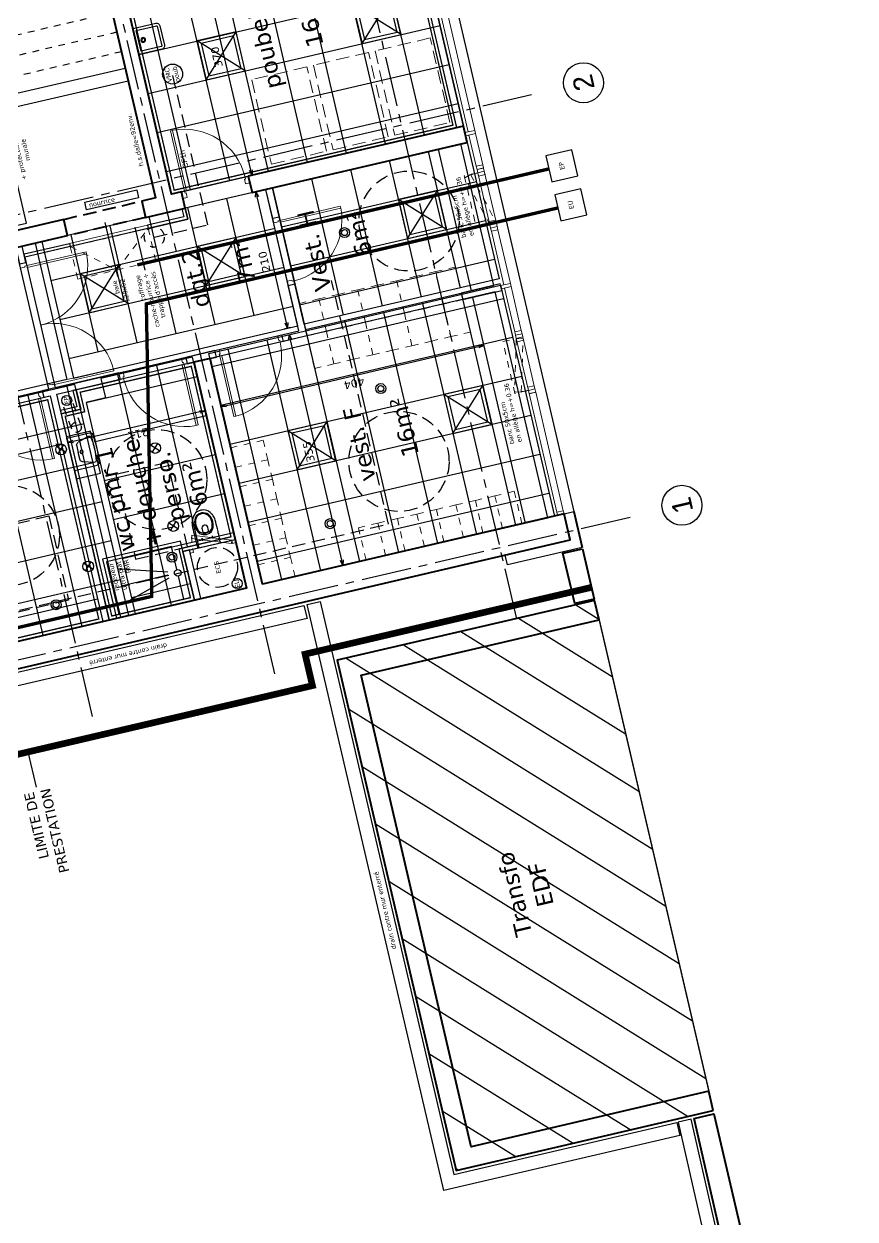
# Model space of a CAD drawing. Header units: metres. Extents: x 595957 to 596489, y 139635 to 139908.
# Drawn here: x 596092.44 to 596104.91, y 139661.13 to 139679.05 of the extents above; entities that cross this region are included whole.
import ezdxf
from ezdxf.enums import TextEntityAlignment as Align

# ---------------------------------------------------------------- set-up
doc = ezdxf.new("R2010")
doc.units = ezdxf.units.M
doc.header["$MEASUREMENT"] = 0
doc.header["$PDMODE"] = 3
doc.header["$PDSIZE"] = 0.1
for name, pattern in [('01', [0.15, 0.1, -0.05]), ('02', [0.28, 0.2, -0.08]), ('03', [0.7, 0.5, -0.2]), ('AXES2', [1.125, 0.75, -0.125, 0.125, -0.125]), ('CACHE2', [0.1875, 0.125, -0.0625]), ('DASHED', [0.75, 0.5, -0.25])]:
    doc.linetypes.add(name, pattern=pattern)
for name, color, linetype in [('00-AXE-0.00', 14, 'AXES2'), ('01-CLOISON-0.25', 3, 'Continuous'), ('01-DOUBLAGE-0.0x', 6, 'Continuous'), ('01-SANITAIRE-0.15', 44, 'Continuous'), ('06-COT-50&100-0.20', 2, 'Continuous'), ('06-SYMB-DIVERS-0.20', 20, 'Continuous'), ('06-TXT-DETAILS-DIVERS-02.20', 2, 'Continuous'), ('06-TXT-DIVERS-0.20', 70, 'Continuous'), ('06-TXT-ETIQUETTES SURFACES', 210, 'Continuous'), ('07-CHAUFFAGE-0.13', 210, 'Continuous'), ('07-CTA-0.13', 163, 'Continuous'), ('07-ECLAIRAGE-0.13', 31, 'Continuous'), ('07-PLAFONDS-0.13', 5, 'Continuous'), ('07-REVETEMENTS-INTER-0.10', 10, 'Continuous'), ('08-VU-0.08', 56, 'Continuous'), ('08-VU-0.20', 32, 'Continuous')]:
    doc.layers.add(name, color=color, linetype=linetype)
for name, color, linetype, lineweight in [('01-BETON-0.40', 4, 'Continuous', 40), ('01-MEN-CP-0.15', 2, 'Continuous', 18), ('01-MOBILIER-0.10', 10, 'Continuous', 9)]:
    doc.layers.add(name, color=color, linetype=linetype, lineweight=lineweight)
doc.layers.add('07-SF-HABIT-0.05', color=7, linetype='Continuous', plot=False)
doc.styles.add('COT', font='verdana.ttf')
doc.styles.add('locaux 100', font='verdana.ttf', dxfattribs={"height": 0.22})
doc.styles.add('locaux 20', font='verdana.ttf', dxfattribs={"height": 0.07})
doc.styles.get("Standard").update_dxf_attribs({"font": 'arial.ttf'})
doc.dimstyles.new('COT50', dxfattribs={"dimtxt": 0.12, "dimasz": 0.08, "dimexe": 0.05, "dimexo": 0, "dimgap": 0.05, "dimtad": 1, "dimdec": 0, "dimlfac": 100, "dimzin": 0, "dimdsep": 46, "dimtxsty": 'COT', "dimblk": 'OPEN30', "dimcen": 0.04, "dimdle": 0.05, "dimclrd": 256, "dimclre": 256, "dimclrt": 6, "dimadec": 0, "dimazin": 0, "dimtm": 1e-09, "dimtfac": 1, "dimtdec": 0, "dimtmove": 1, "dimatfit": 0, "dimldrblk": 'OPEN30', "dimfxl": 0.05, "dimfxlon": 1, "dimtolj": 1, "dimtzin": 0, "dimlwd": -1, "dimlwe": -1, "dimarcsym": 0})

# ---------------------------------------------------------------- blocks, each defined once
blk = doc.blocks.new('P180')
for points in [[(-1.85, 0.915), (-1.85, 0), (-1.88, 0), (-1.88, 0.915)], [(-0.08, 0.915), (-0.08, 0), (-0.05, 0), (-0.05, 0.915)], [(0, 0), (0, -0.1), (-0.065, -0.1), (-0.065, -0.03), (-0.05, -0.03), (-0.05, 0)]]:
    blk.add_lwpolyline(points, close=True)
at = {"linetype": 'Continuous'}
blk.add_lwpolyline([(-1.93, 0), (-1.93, -0.1), (-1.865, -0.1), (-1.865, -0.03), (-1.88, -0.03), (-1.88, 0)], close=True, dxfattribs=at)
for centre, start, end in [((-1.88, 0), 0, 90), ((-0.05, 0), 90, 180)]:
    blk.add_arc(centre, 0.915, start, end)
at = {"linetype": 'Continuous', "text_generation_flag": 6}
blk.add_attdef('TEXTE', (-0.188, 0.598), '', height=0.08, rotation=90, dxfattribs=at)
blk = doc.blocks.new('_Open30')
at = {"color": 0, "linetype": 'ByBlock', "lineweight": -2}
for p, q in [((-1, 0.27), (0, 0)), ((0, 0), (-1, -0.27)), ((0, 0), (-1, 0))]:
    blk.add_line(p, q, dxfattribs=at)
blk = doc.blocks.new('*D13')
at = {"layer": '06-COT-50&100-0.20', "transparency": 16777216}
for p, q in [((596096.372, 139674.377), (596096.469, 139674.4)), ((596097.209, 139671.005), (596096.439, 139674.31)), ((596097.179, 139670.915), (596097.276, 139670.938))]:
    blk.add_line(p, q, dxfattribs=at)
at = {"layer": 'Defpoints', "color": 0, "transparency": 16777216}
for p in [(596096.421, 139674.388), (596095.215, 139674.107), (596096.022, 139670.646)]:
    blk.add_point(p, dxfattribs=at)
at = {"layer": '06-COT-50&100-0.20', "transparency": 16777216, "xscale": 0.08, "yscale": 0.08, "zscale": 0.08}
for p, rotation in [((596096.421, 139674.388), 103.1212703830424), ((596097.228, 139670.927), 283.1212703830424)]:
    blk.add_blockref('_Open30', p, dxfattribs=dict(at, rotation=rotation))
at = {"layer": '06-COT-50&100-0.20', "color": 6, "transparency": 16777216, "insert": (596096.715, 139672.632), "char_height": 0.12, "attachment_point": 5, "rotation": 103.1213, "style": 'COT'}
blk.add_mtext('\\A1;355', dxfattribs=at)
blk = doc.blocks.new('vidoir40x40')
for points in [[(-0.2, 0), (0.2, 0), (0.2, 0.35, 0.414214), (0.15, 0.4), (-0.15, 0.4, 0.414214), (-0.2, 0.35)], [(-0.16, 0.04), (0.16, 0.04), (0.16, 0.35, 0.414214), (0.15, 0.36), (-0.15, 0.36, 0.414214), (-0.16, 0.35)]]:
    blk.add_lwpolyline(points, format="xyb", close=True)
for radius in [0.035, 0.025]:
    blk.add_circle((0, 0.11), radius)
blk = doc.blocks.new('*D29')
at = {"layer": '06-COT-50&100-0.20', "transparency": 16777216}
for p, q in [((596095.97, 139676.542), (596095.873, 139676.519)), ((596096.38, 139674.564), (596095.939, 139676.453)), ((596096.447, 139674.497), (596096.349, 139674.474))]:
    blk.add_line(p, q, dxfattribs=at)
at = {"layer": 'Defpoints', "color": 0, "transparency": 16777216}
for p in [(596095.921, 139676.531), (596096.073, 139676.566), (596096.549, 139674.521)]:
    blk.add_point(p, dxfattribs=at)
at = {"layer": '06-COT-50&100-0.20', "transparency": 16777216, "xscale": 0.08, "yscale": 0.08, "zscale": 0.08}
for p, rotation in [((596095.921, 139676.531), 103.1212703830424), ((596096.398, 139674.486), 283.1212703830424)]:
    blk.add_blockref('_Open30', p, dxfattribs=dict(at, rotation=rotation))
at = {"layer": '06-COT-50&100-0.20', "color": 6, "transparency": 16777216, "insert": (596096.05, 139675.483), "char_height": 0.12, "attachment_point": 5, "rotation": 103.1213, "style": 'COT'}
blk.add_mtext('\\A1;210', dxfattribs=at)
blk = doc.blocks.new('*D30')
at = {"layer": '06-COT-50&100-0.20', "transparency": 16777216}
for p, q in [((596094.976, 139680.366), (596095.073, 139680.389)), ((596095.846, 139676.852), (596095.043, 139680.3)), ((596095.816, 139676.763), (596095.913, 139676.786))]:
    blk.add_line(p, q, dxfattribs=at)
at = {"layer": 'Defpoints', "color": 0, "transparency": 16777216}
for p in [(596095.025, 139680.378), (596093.819, 139680.097), (596094.659, 139676.493)]:
    blk.add_point(p, dxfattribs=at)
at = {"layer": '06-COT-50&100-0.20', "transparency": 16777216, "xscale": 0.08, "yscale": 0.08, "zscale": 0.08}
for p, rotation in [((596095.025, 139680.378), 103.1212703830424), ((596095.865, 139676.774), 283.1212703830424)]:
    blk.add_blockref('_Open30', p, dxfattribs=dict(at, rotation=rotation))
at = {"layer": '06-COT-50&100-0.20', "color": 6, "transparency": 16777216, "insert": (596095.335, 139678.55), "char_height": 0.12, "attachment_point": 5, "rotation": 103.1213, "style": 'COT'}
blk.add_mtext('\\A1;370', dxfattribs=at)
blk = doc.blocks.new('P90')
at = {"linetype": 'Continuous'}
for points in [[(-0.05, 0.929), (-0.05, 0), (-0.08, 0), (-0.08, 0.929)], [(-0.965, -0.03), (-0.965, -0.1), (-1.03, -0.1), (-1.03, 0), (-0.98, 0), (-0.98, -0.03)], [(0, 0), (0, -0.1), (-0.065, -0.1), (-0.065, -0.03), (-0.05, -0.03), (-0.05, 0)]]:
    blk.add_lwpolyline(points, close=True, dxfattribs=at)
blk.add_arc((-0.043, -0.006), 0.937, 92.2388, 179.6062, dxfattribs=at)
at = {"linetype": 'Continuous', "text_generation_flag": 6}
blk.add_attdef('TEXTE', text='', height=0.08, rotation=90, dxfattribs=at).set_placement((-0.188, 0.469), align=Align.CENTER)
blk = doc.blocks.new('fen80')
at = {"linetype": '01'}
blk.add_lwpolyline([(0.849, 0.11), (0.076, -0.097), (0.05, 0), (0.823, 0.207)], close=True, dxfattribs=at)
blk.add_lwpolyline([(0.85, 0), (0.85, 0.207), (0.05, 0.207), (0.05, 0)], dxfattribs=at)
for points in [[(0.05, -0.1), (0, -0.1), (0, 0), (0.05, 0)], [(0.1, -0.1), (0.05, -0.1), (0.05, 0), (0.1, 0)], [(0.85, -0.1), (0.05, -0.1), (0.05, 0), (0.85, 0)], [(0.85, -0.1), (0.8, -0.1), (0.8, 0), (0.85, 0)], [(0.9, -0.1), (0.85, -0.1), (0.85, 0), (0.9, 0)]]:
    blk.add_lwpolyline(points, close=True)
blk.add_arc((0.05, 0), 0.8, 0, 14.9998, dxfattribs=at)
blk = doc.blocks.new('lav')
for p, q in [((0, 0.5), (-0.35, 0.5)), ((-0.316, 0.45), (-0.15, 0.4)), ((-0.117, 0.367), (-0.117, 0.25)), ((0, 0), (0, 0.5)), ((-0.117, 0.133), (-0.117, 0.25)), ((0, 0), (-0.35, 0)), ((-0.316, 0.05), (-0.15, 0.1))]:
    blk.add_line(p, q)
blk.add_circle((-0.167, 0.25), 0.025)
for centre, radius, start, end in [((1.511, 0.231), 1.911, 172.4054, 179.4234), ((-0.33, 0.418), 0.0844, 103.8031, 129.327), ((0.498, 0.264), 0.864, 168.6901, 180.9211), ((-0.325, 0.425), 0.0264, 71.5651, 161.5651), ((-0.172, 0.344), 0.0598, 21.8014, 68.1986), ((1.511, 0.269), 1.911, 180.5766, 187.5946), ((0.498, 0.236), 0.864, 179.0789, 191.3099), ((-0.34, 0.062), 0.0625, 226.0761, 260.7938), ((-0.325, 0.075), 0.0264, 198.4349, 288.4349), ((-0.172, 0.156), 0.0598, 291.8014, 338.1986)]:
    blk.add_arc(centre, radius, start, end)
blk = doc.blocks.new('*D52')
at = {"layer": '06-COT-50&100-0.20', "transparency": 16777216}
for p, q in [((596092.929, 139672.728), (596091.283, 139672.344)), ((596092.995, 139672.795), (596093.018, 139672.698)), ((596091.194, 139672.375), (596091.216, 139672.278))]:
    blk.add_line(p, q, dxfattribs=at)
at = {"layer": 'Defpoints', "color": 0, "transparency": 16777216}
for p in [(596092.838, 139673.471), (596091.036, 139673.051), (596091.205, 139672.326)]:
    blk.add_point(p, dxfattribs=at)
at = {"layer": '06-COT-50&100-0.20', "transparency": 16777216, "xscale": 0.08, "yscale": 0.08, "zscale": 0.08}
for p, rotation in [((596093.007, 139672.746), 13.12127038304243), ((596091.205, 139672.326), 193.1212703830424)]:
    blk.add_blockref('_Open30', p, dxfattribs=dict(at, rotation=rotation))
at = {"layer": '06-COT-50&100-0.20', "color": 6, "transparency": 16777216, "insert": (596092.131, 139672.427), "char_height": 0.12, "attachment_point": 5, "rotation": 193.1213, "style": 'COT'}
blk.add_mtext('\\A1;185', dxfattribs=at)
blk = doc.blocks.new('*D53')
at = {"layer": '06-COT-50&100-0.20', "transparency": 16777216}
for p, q in [((596095.081, 139673.23), (596093.182, 139672.787)), ((596095.148, 139673.297), (596095.17, 139673.199)), ((596093.093, 139672.818), (596093.115, 139672.72))]:
    blk.add_line(p, q, dxfattribs=at)
at = {"layer": 'Defpoints', "color": 0, "transparency": 16777216}
for p in [(596094.99, 139673.973), (596092.935, 139673.494), (596093.104, 139672.769)]:
    blk.add_point(p, dxfattribs=at)
at = {"layer": '06-COT-50&100-0.20', "transparency": 16777216, "xscale": 0.08, "yscale": 0.08, "zscale": 0.08}
for p, rotation in [((596095.159, 139673.248), 13.12127038304243), ((596093.104, 139672.769), 193.1212703830424)]:
    blk.add_blockref('_Open30', p, dxfattribs=dict(at, rotation=rotation))
at = {"layer": '06-COT-50&100-0.20', "color": 6, "transparency": 16777216, "insert": (596094.157, 139672.9), "char_height": 0.12, "attachment_point": 5, "rotation": 193.1213, "style": 'COT'}
blk.add_mtext('\\A1;211', dxfattribs=at)
blk = doc.blocks.new('*D54')
at = {"layer": '06-COT-50&100-0.20', "transparency": 16777216}
for p, q in [((596099.327, 139674.276), (596099.35, 139674.178)), ((596095.479, 139673.327), (596099.261, 139674.209)), ((596095.39, 139673.358), (596095.413, 139673.26))]:
    blk.add_line(p, q, dxfattribs=at)
at = {"layer": 'Defpoints', "color": 0, "transparency": 16777216}
for p in [(596099.171, 139674.947), (596099.339, 139674.227), (596095.234, 139674.029)]:
    blk.add_point(p, dxfattribs=at)
at = {"layer": '06-COT-50&100-0.20', "transparency": 16777216, "xscale": 0.08, "yscale": 0.08, "zscale": 0.08}
for p, rotation in [((596099.339, 139674.227), 13.12127038304243), ((596095.401, 139673.309), 193.1212703830424)]:
    blk.add_blockref('_Open30', p, dxfattribs=dict(at, rotation=rotation))
at = {"layer": '06-COT-50&100-0.20', "color": 6, "transparency": 16777216, "insert": (596097.396, 139673.658), "char_height": 0.12, "attachment_point": 5, "rotation": 193.1213, "style": 'COT'}
blk.add_mtext('\\A1;404', dxfattribs=at)
blk = doc.blocks.new('WCalliaSuspsansreserv-Plan')
at = {"linetype": 'Continuous'}
for points, knots in [([(-175.564, 0), (-175.564, 0), (174.9225, 0.001), (174.9225, 0.001), (174.9225, 0.001), (178.3975, -106.316), (178.7425, -212.6345), (177.9155, -318.9545), (177.9155, -318.9545), (177.545, -366.6675), (166.254, -424.003), (135.236, -466.73), (135.236, -466.73), (104.3415, -509.285), (60.766, -540.0365), (-0.3015, -539.9965), (-0.3015, -539.9965), (-72.7745, -539.9485), (-123.7985, -496.924), (-151.8715, -441.5495), (-151.8715, -441.5495), (-171.506, -402.8175), (-178.356, -357.626), (-178.632, -318.63), (-178.632, -318.63), (-179.385, -212.419), (-178.256, -106.209), (-175.564, 0)], [0, 0, 0, 0, 0.125, 0.125, 0.125, 0.1875, 0.25, 0.25, 0.25, 0.3125, 0.375, 0.375, 0.375, 0.4375, 0.5, 0.5, 0.5, 0.5625, 0.625, 0.625, 0.625, 0.6875, 0.75, 0.75, 0.75, 0.875, 1, 1, 1, 1]), ([(-0.175, -499.369), (-75.617, -499.369), (-136.774, -425.602), (-136.774, -334.606), (-136.774, -334.606), (-136.774, -243.6095), (-75.617, -169.8425), (-0.175, -169.8425), (-0.175, -169.8425), (75.2665, -169.8425), (136.4235, -243.6095), (136.4235, -334.606), (136.4235, -334.606), (136.4235, -425.602), (75.2665, -499.369), (-0.175, -499.369)], [0, 0, 0, 0, 0.2, 0.2, 0.2, 0.3, 0.4, 0.4, 0.4, 0.5, 0.6, 0.6, 0.6, 0.8, 1, 1, 1, 1]), ([(-77.8015, -117.351), (-81.9175, -117.351), (-85.2545, -114.0145), (-85.2545, -109.898), (-85.2545, -109.898), (-85.2545, -105.782), (-81.9175, -102.4455), (-77.8015, -102.4455), (-77.8015, -102.4455), (-73.6855, -102.4455), (-70.3485, -105.782), (-70.3485, -109.898), (-70.3485, -109.898), (-70.3485, -114.0145), (-73.6855, -117.351), (-77.8015, -117.351)], [0, 0, 0, 0, 0.2, 0.2, 0.2, 0.3, 0.4, 0.4, 0.4, 0.5, 0.6, 0.6, 0.6, 0.8, 1, 1, 1, 1]), ([(77.278, -117.351), (73.162, -117.351), (69.8255, -114.0145), (69.8255, -109.898), (69.8255, -109.898), (69.8255, -105.782), (73.162, -102.4455), (77.278, -102.4455), (77.278, -102.4455), (81.3945, -102.4455), (84.731, -105.782), (84.731, -109.898), (84.731, -109.898), (84.731, -114.0145), (81.3945, -117.351), (77.278, -117.351)], [0, 0, 0, 0, 0.2, 0.2, 0.2, 0.3, 0.4, 0.4, 0.4, 0.5, 0.6, 0.6, 0.6, 0.8, 1, 1, 1, 1]), ([(-0.2505, -487.4275), (-67.9855, -487.4275), (-122.895, -421.2465), (-122.895, -339.6085), (-122.895, -339.6085), (-122.895, -257.97), (-67.9855, -191.7895), (-0.2505, -191.7895), (-0.2505, -191.7895), (67.4845, -191.7895), (122.394, -257.97), (122.394, -339.6085), (122.394, -339.6085), (122.394, -421.2465), (67.4845, -487.4275), (-0.2505, -487.4275)], [0, 0, 0, 0, 0.2, 0.2, 0.2, 0.3, 0.4, 0.4, 0.4, 0.5, 0.6, 0.6, 0.6, 0.8, 1, 1, 1, 1]), ([(-44.891, -219.375), (-44.96, -215.282), (-42.295, -210.4525), (-38.5185, -208.875), (-38.5185, -208.875), (-26.5195, -203.8605), (-13.36, -200.7605), (-0.3545, -200.7605), (-0.3545, -200.7605), (12.756, -200.7605), (26.041, -203.8105), (38.133, -208.878), (38.133, -208.878), (41.9265, -210.4675), (44.601, -215.4065), (44.397, -219.515), (44.397, -219.515), (42.7995, -251.706), (45.7775, -310.371), (-0.244, -310.319), (-0.244, -310.319), (-46.2655, -310.267), (-44.3025, -254.0065), (-44.891, -219.375)], [0, 0, 0, 0, 0.1428571429, 0.1428571429, 0.1428571429, 0.2142857143, 0.2857142857, 0.2857142857, 0.2857142857, 0.3571428571, 0.4285714286, 0.4285714286, 0.4285714286, 0.5, 0.5714285714, 0.5714285714, 0.5714285714, 0.6428571429, 0.7142857143, 0.7142857143, 0.7142857143, 0.8571428571, 1, 1, 1, 1])]:
    blk.add_open_spline(points, degree=3, knots=knots, dxfattribs=at)
at = {"linetype": 'DASHED'}
for points in [[(-57.1305, -110.108), (-57.1305, -110.108), (-103.4175, -110.108), (-103.4175, -110.108)], [(-77.6425, -131.902), (-77.6425, -131.902), (-77.6425, -88.6285), (-77.6425, -88.6285)], [(98.1545, -109.742), (98.1545, -109.742), (51.8675, -109.742), (51.8675, -109.742)], [(77.6425, -131.536), (77.6425, -131.536), (77.6425, -88.2625), (77.6425, -88.2625)]]:
    blk.add_open_spline(points, degree=3, dxfattribs=at)
blk = doc.blocks.new('Eclairage-Pl-60x60')
for p, q in [((-0.3, 0.3), (0.3, -0.3)), ((-0.3, -0.3), (0.3, 0.3))]:
    blk.add_line(p, q)
for points in [[(-0.3, -0.3), (0.3, -0.3), (0.3, 0.3), (-0.3, 0.3)], [(-0.25, -0.25), (0.25, -0.25), (0.25, 0.25), (-0.25, 0.25)]]:
    blk.add_lwpolyline(points, close=True)

msp = doc.modelspace()

# ---------------------------------------------------------------- hatches: boundary and pattern name
at = {"layer": '06-SYMB-DIVERS-0.20', "true_color": 0xff0000}
h = msp.add_hatch(dxfattribs=at)
h.set_pattern_fill('ANSI31', color=1, scale=5)
h.set_pattern_definition([(148.121, (596100.6001, 139671.148), (-0.330077, -0.53073), [])])
h.paths.add_polyline_path([(596098.926, 139661.856), (596097.143, 139669.507), (596101, 139670.404), (596102.78, 139662.755)])

# ---------------------------------------------------------------- linework, layer by layer
at = {"layer": '00-AXE-0.00'}
for p, q in [((596099.828, 139670.147), (596085.783, 139730.398)), ((596096.207, 139669.302), (596082.162, 139729.554)), ((596093.473, 139668.665), (596079.429, 139728.917)), ((596100.055, 139677.982), (596087.226, 139674.992)), ((596101.532, 139671.647), (596088.703, 139668.657))]:
    msp.add_line(p, q, dxfattribs=at)
at = {"layer": '00-AXE-0.00', "linetype": 'Continuous'}
for centre in [(596100.834, 139678.164), (596102.311, 139671.829)]:
    msp.add_circle(centre, 0.3, dxfattribs=at)
at = {"layer": '01-BETON-0.40', "linetype": '02'}
for p, q in [((596093.043, 139676.116), (596094.211, 139676.389)), ((596094.268, 139676.145), (596093.099, 139675.873))]:
    msp.add_line(p, q, dxfattribs=at)
at = {"layer": '01-BETON-0.40'}
for points in [[(596094.268, 139676.145), (596094.862, 139676.284), (596094.805, 139676.527), (596094.659, 139676.493), (596093.112, 139683.13), (596093.884, 139683.31), (596093.828, 139683.553), (596092.812, 139683.316), (596094.416, 139676.437), (596094.211, 139676.389)], [(596095.808, 139676.761), (596095.865, 139676.518), (596099.091, 139677.27), (596099.035, 139677.513)], [(596093.043, 139676.116), (596090.51, 139675.526), (596090.567, 139675.283), (596093.099, 139675.873)], [(596100.819, 139671.179), (596100.995, 139670.424), (596100.703, 139670.356), (596100.527, 139671.11)], [(596102.78, 139662.755), (596102.712, 139663.047), (596099.149, 139662.212), (596097.503, 139669.283), (596101.068, 139670.112), (596101, 139670.404), (596097.143, 139669.507), (596098.926, 139661.856)], [(596070.809, 139645.739), (596104.488, 139653.888), (596102.495, 139662.637), (596102.791, 139662.706), (596104.907, 139653.629), (596070.892, 139645.398)]]:
    msp.add_lwpolyline(points, close=True, dxfattribs=at)
for points in [[(596096.022, 139670.646), (596095.234, 139674.029), (596094.99, 139673.973), (596095.779, 139670.589), (596089.926, 139669.225), (596086.959, 139681.952), (596085.081, 139681.514), (596084.822, 139682.625), (596084.579, 139682.568), (596084.895, 139681.214), (596086.772, 139681.652), (596089.773, 139668.778), (596100.635, 139671.31), (596100.544, 139671.7), (596096.022, 139670.646)], [(596100.69, 139671.734), (596100.815, 139671.198)]]:
    msp.add_lwpolyline(points, dxfattribs=at)
at = {"layer": '01-CLOISON-0.25'}
for p, q in [((596098.937, 139677.49), (596098.097, 139681.094)), ((596099.035, 139677.513), (596098.195, 139681.117))]:
    msp.add_line(p, q, dxfattribs=at)
for points in [[(596094.007, 139678.19), (596092.254, 139677.781), (596092.209, 139677.976), (596093.962, 139678.384)], [(596096.175, 139676.128), (596096.073, 139676.566), (596096.17, 139676.589), (596096.272, 139676.15)], [(596092.32, 139675.691), (596092.377, 139675.448), (596092.474, 139675.471), (596092.418, 139675.714)], [(596092.445, 139675.597), (596093.126, 139675.756), (596093.138, 139675.707), (596092.456, 139675.548)], [(596096.567, 139674.443), (596096.408, 139675.125), (596096.506, 139675.147), (596096.687, 139674.368), (596096.334, 139674.286), (596096.311, 139674.383)], [(596099.025, 139674.913), (596099.609, 139675.049), (596099.586, 139675.147), (596099.002, 139675.01)], [(596094.87, 139674.047), (596094.893, 139673.95), (596095.331, 139674.052), (596095.308, 139674.149)], [(596092.935, 139673.494), (596093.89, 139673.716), (596093.867, 139673.813), (596092.718, 139673.546), (596092.74, 139673.448), (596092.838, 139673.471), (596093.626, 139670.087), (596093.724, 139670.11)], [(596092.992, 139673.25), (596093.003, 139673.201), (596093.295, 139673.27), (596093.227, 139673.562), (596093.179, 139673.55), (596093.235, 139673.307)], [(596095.097, 139670.43), (596094.927, 139671.16), (596094.829, 139671.138), (596095, 139670.407)]]:
    msp.add_lwpolyline(points, close=True, dxfattribs=at)
msp.add_lwpolyline([(596094.813, 139676.273), (596094.841, 139676.156), (596094.295, 139676.029), (596094.307, 139675.98), (596094.901, 139676.118), (596094.862, 139676.284)], dxfattribs=at)
at = {"layer": '01-DOUBLAGE-0.0x'}
msp.add_lwpolyline([(596100.69, 139671.734), (596100.815, 139671.198), (596099.695, 139670.937), (596099.661, 139671.083), (596100.635, 139671.31), (596100.544, 139671.7)], close=True, dxfattribs=at)
at = {"layer": '01-MEN-CP-0.15'}
for points in [[(596099.106, 139677.427), (596098.226, 139681.201), (596098.324, 139681.224), (596099.203, 139677.45)], [(596099.069, 139677.367), (596099.057, 139677.416), (596099.203, 139677.45), (596099.215, 139677.401)], [(596099.117, 139677.378), (596099.226, 139676.912), (596099.324, 139676.934), (596099.215, 139677.401)], [(596099.238, 139676.863), (596099.226, 139676.912), (596099.324, 139676.934), (596099.335, 139676.886)], [(596094.307, 139675.98), (596094.295, 139676.029), (596093.126, 139675.756), (596093.138, 139675.707)], [(596099.453, 139675.938), (596099.442, 139675.986), (596099.539, 139676.009), (596099.551, 139675.96)], [(596099.453, 139675.938), (596099.641, 139675.134), (596099.738, 139675.156), (596099.551, 139675.96)], [(596099.603, 139675.074), (596099.592, 139675.122), (596099.738, 139675.156), (596099.749, 139675.108)], [(596099.652, 139675.085), (596099.805, 139674.428), (596099.902, 139674.451), (596099.749, 139675.108)], [(596099.805, 139674.428), (596099.816, 139674.379), (596099.914, 139674.402), (596099.902, 139674.451)], [(596100.532, 139671.748), (596100.118, 139673.526), (596100.021, 139673.503), (596100.435, 139671.726)], [(596100.446, 139671.677), (596100.435, 139671.726), (596100.532, 139671.748), (596100.544, 139671.7)], [(596095.554, 139671.258), (596095.56, 139671.308), (596094.964, 139671.38), (596094.958, 139671.33)], [(596095.62, 139671.271), (596095.609, 139671.319), (596095.56, 139671.308), (596095.571, 139671.259)], [(596094.987, 139671.123), (596094.975, 139671.172), (596094.927, 139671.16), (596094.938, 139671.112)]]:
    msp.add_lwpolyline(points, close=True, dxfattribs=at)
at = {"layer": '01-MEN-CP-0.15', "linetype": '01', "ltscale": 0.5}
msp.add_lwpolyline([(596094.42, 139675.493), (596094.307, 139675.98), (596093.138, 139675.707), (596093.251, 139675.22)], close=True, dxfattribs=at)
msp.add_lwpolyline([(596093.138, 139675.707), (596093.836, 139675.357), (596094.307, 139675.98)], dxfattribs=at)
at = {"layer": '01-MEN-CP-0.15', "linetype": '01'}
for points in [[(596098.733, 139674.845), (596099.025, 139674.913), (596098.911, 139675.4), (596098.619, 139675.332)], [(596097.856, 139674.641), (596098.148, 139674.709), (596098.035, 139675.196), (596097.743, 139675.128)], [(596098.148, 139674.709), (596098.44, 139674.777), (596098.327, 139675.264), (596098.035, 139675.196)], [(596098.44, 139674.777), (596098.733, 139674.845), (596098.619, 139675.332), (596098.327, 139675.264)], [(596096.98, 139674.436), (596097.272, 139674.504), (596097.158, 139674.991), (596096.866, 139674.923)], [(596097.272, 139674.504), (596097.564, 139674.573), (596097.45, 139675.06), (596097.158, 139674.991)], [(596097.564, 139674.573), (596097.856, 139674.641), (596097.743, 139675.128), (596097.45, 139675.06)], [(596096.687, 139674.368), (596096.98, 139674.436), (596096.866, 139674.923), (596096.574, 139674.855)], [(596098.554, 139674.29), (596098.846, 139674.358), (596098.733, 139674.845), (596098.44, 139674.777)], [(596098.846, 139674.358), (596099.138, 139674.426), (596099.025, 139674.913), (596098.733, 139674.845)], [(596097.677, 139674.086), (596097.97, 139674.154), (596097.856, 139674.641), (596097.564, 139674.573)], [(596097.97, 139674.154), (596098.262, 139674.222), (596098.148, 139674.709), (596097.856, 139674.641)], [(596098.262, 139674.222), (596098.554, 139674.29), (596098.44, 139674.777), (596098.148, 139674.709)], [(596097.093, 139673.949), (596097.385, 139674.018), (596097.272, 139674.504), (596096.98, 139674.436)], [(596097.385, 139674.018), (596097.677, 139674.086), (596097.564, 139674.573), (596097.272, 139674.504)], [(596096.801, 139673.881), (596097.093, 139673.949), (596096.98, 139674.436), (596096.687, 139674.368)], [(596095.546, 139672.691), (596095.614, 139672.399), (596096.101, 139672.512), (596096.032, 139672.804)], [(596095.614, 139672.399), (596095.682, 139672.106), (596096.169, 139672.22), (596096.101, 139672.512)], [(596095.682, 139672.106), (596095.75, 139671.814), (596096.237, 139671.928), (596096.169, 139672.22)], [(596099.327, 139671.416), (596099.619, 139671.484), (596099.505, 139671.971), (596099.213, 139671.903)], [(596099.619, 139671.484), (596099.911, 139671.552), (596099.797, 139672.039), (596099.505, 139671.971)], [(596095.75, 139671.814), (596095.818, 139671.522), (596096.305, 139671.636), (596096.237, 139671.928)], [(596098.45, 139671.212), (596098.742, 139671.28), (596098.629, 139671.767), (596098.337, 139671.698)], [(596098.742, 139671.28), (596099.034, 139671.348), (596098.921, 139671.835), (596098.629, 139671.767)], [(596099.034, 139671.348), (596099.327, 139671.416), (596099.213, 139671.903), (596098.921, 139671.835)], [(596095.818, 139671.522), (596095.886, 139671.23), (596096.373, 139671.343), (596096.305, 139671.636)], [(596097.866, 139671.075), (596098.158, 139671.143), (596098.044, 139671.63), (596097.752, 139671.562)], [(596098.158, 139671.143), (596098.45, 139671.212), (596098.337, 139671.698), (596098.044, 139671.63)], [(596097.574, 139671.007), (596097.866, 139671.075), (596097.752, 139671.562), (596097.46, 139671.494)], [(596095.886, 139671.23), (596095.954, 139670.938), (596096.441, 139671.051), (596096.373, 139671.343)], [(596095.954, 139670.938), (596096.022, 139670.646), (596096.509, 139670.759), (596096.441, 139671.051)]]:
    msp.add_lwpolyline(points, close=True, dxfattribs=at)
at = {"layer": '01-MEN-CP-0.15', "linetype": '01', "ltscale": 0.5}
msp.add_arc((596095.56, 139671.308), 0.6, 173.1213, 193.1213, dxfattribs=at)
at = {"layer": '01-MOBILIER-0.10', "linetype": '02'}
for points in [[(596098.537, 139678.835), (596097.709, 139678.642), (596098.004, 139677.376), (596098.832, 139677.569)], [(596097.612, 139678.619), (596096.784, 139678.426), (596097.079, 139677.16), (596097.907, 139677.353)], [(596096.686, 139678.403), (596095.859, 139678.21), (596096.154, 139676.944), (596096.981, 139677.137)]]:
    msp.add_lwpolyline(points, close=True, dxfattribs=at)
at = {"layer": '01-SANITAIRE-0.15', "linetype": 'CACHE2'}
for p, q in [((596093.16, 139672.973), (596093.015, 139673.375)), ((596093.301, 139673.024), (596093.156, 139673.426))]:
    msp.add_line(p, q, dxfattribs=at)
at = {"layer": '01-SANITAIRE-0.15'}
msp.add_line((596091.745, 139670.008), (596093.547, 139670.428), dxfattribs=at)
for points in [[(596100.749, 139676.768), (596100.749, 139676.768), (596100.658, 139677.157), (596100.658, 139677.157), (596100.268, 139677.067), (596100.268, 139677.067), (596100.359, 139676.677), (596100.359, 139676.677)], [(596100.885, 139676.184), (596100.885, 139676.184), (596100.794, 139676.573), (596100.794, 139676.573), (596100.404, 139676.482), (596100.404, 139676.482), (596100.495, 139676.093), (596100.495, 139676.093)], [(596093.591, 139672.309), (596093.444, 139672.942), (596093.083, 139672.858), (596093.231, 139672.225)], [(596093.831, 139670.135), (596095, 139670.407), (596094.793, 139671.294), (596093.624, 139671.021)]]:
    msp.add_lwpolyline(points, close=True, dxfattribs=at)
at = {"layer": '01-SANITAIRE-0.15', "linetype": 'AXES2', "const_width": 0.05}
msp.add_lwpolyline([(596094.143, 139675.433), (596100.314, 139676.872)], dxfattribs=at)
at = {"layer": '01-SANITAIRE-0.15', "linetype": 'CACHE2', "const_width": 0.05}
msp.add_lwpolyline([(596091.098, 139669.703), (596094.361, 139670.464), (596094.279, 139674.849), (596100.45, 139676.287)], dxfattribs=at)
at = {"layer": '01-SANITAIRE-0.15'}
for points in [[(596094.427, 139671.301), (596094.345, 139671.282)], [(596094.739, 139670.865), (596094.658, 139671.211), (596093.684, 139670.984), (596093.868, 139670.195), (596094.842, 139670.422), (596094.762, 139670.768)], [(596094.601, 139670.826), (596093.865, 139670.872)], [(596094.604, 139670.782), (596093.922, 139670.623)], [(596093.98, 139670.375), (596094.62, 139670.742)]]:
    msp.add_lwpolyline(points, dxfattribs=at)
for centre, radius in [((596093.085, 139673.4), 0.075), ((596094.75, 139670.816), 0.05), ((596095.642, 139670.656), 0.075)]:
    msp.add_circle(centre, radius, dxfattribs=at)
at = {"layer": '01-SANITAIRE-0.15', "linetype": 'CACHE2'}
msp.add_circle((596093.23, 139672.998), 0.075, dxfattribs=at)
at = {"layer": '01-SANITAIRE-0.15', "linetype": '02'}
msp.add_circle((596095.347, 139670.899), 0.3, dxfattribs=at)
at = {"layer": '06-SYMB-DIVERS-0.20', "linetype": '02'}
for points in [[(596094.119, 139671.023), (596094.898, 139671.205), (596094.603, 139672.471), (596093.824, 139672.289)], [(596093.113, 139670.406), (596092.334, 139670.224), (596092.039, 139671.49), (596092.818, 139671.672)]]:
    msp.add_lwpolyline(points, close=True, dxfattribs=at)
for centre in [(596098.218, 139676.091), (596098.068, 139672.487), (596094.436, 139672.215), (596092.226, 139671.376)]:
    msp.add_circle(centre, 0.75, dxfattribs=at)
at = {"layer": '06-TXT-DETAILS-DIVERS-02.20', "color": 251, "linetype": '03', "true_color": 0x666666, "const_width": 0.1}
msp.add_lwpolyline([(596100.954, 139670.599), (596096.66, 139669.598), (596096.77, 139669.126), (596084.181, 139666.191), (596083.907, 139667.415), (596089.675, 139668.759), (596087.307, 139678.915), (596073.021, 139675.62), (596069.913, 139689.093), (596067.77, 139688.599), (596067.388, 139690.255), (596069.53, 139690.754), (596067.113, 139701.236), (596064.969, 139700.741), (596064.583, 139702.397), (596066.731, 139702.892), (596064.503, 139712.55), (596068.597, 139713.505), (596065.741, 139725.755), (596072.33, 139727.291), (596072.506, 139726.534), (596072.506, 139726.534)], dxfattribs=at)
at = {"layer": '06-TXT-DETAILS-DIVERS-02.20'}
for points in [[(596092.196, 139675.992), (596092.483, 139676.059), (596092.303, 139676.831)], [(596093.657, 139676.07), (596093.846, 139675.26)], [(596094.107, 139675.999), (596094.257, 139675.355)], [(596092.504, 139668.131), (596092.627, 139667.604)]]:
    msp.add_lwpolyline(points, dxfattribs=at)
at = {"layer": '07-CHAUFFAGE-0.13'}
msp.add_lwpolyline([(596093.357, 139676.375), (596094.136, 139676.557), (596094.163, 139676.44), (596093.384, 139676.258)], close=True, dxfattribs=at)
at = {"layer": '07-CTA-0.13', "linetype": '02'}
for points in [[(596094.399, 139675.847), (596095.2, 139676.034), (596094.674, 139678.294)], [(596090.917, 139669.918), (596097.91, 139671.548), (596097.058, 139675.2)]]:
    msp.add_lwpolyline(points, dxfattribs=at)
at = {"layer": '07-CTA-0.13', "ltscale": 0.25}
for centre, radius in [((596094.674, 139678.294), 0.15), ((596097.251, 139675.917), 0.075), ((596097.251, 139675.917), 0.045), ((596097.795, 139673.579), 0.075), ((596097.795, 139673.579), 0.045), ((596097.035, 139671.554), 0.075), ((596097.035, 139671.554), 0.045), ((596094.664, 139671.052), 0.075), ((596094.664, 139671.052), 0.045), ((596092.926, 139670.339), 0.075), ((596092.926, 139670.339), 0.045)]:
    msp.add_circle(centre, radius, dxfattribs=at)
at = {"layer": '07-CTA-0.13', "linetype": '02', "ltscale": 0.5}
msp.add_circle((596094.399, 139675.847), 0.15, dxfattribs=at)
at = {"layer": '07-ECLAIRAGE-0.13'}
for p, q in [((596093.067, 139672.624), (596092.932, 139672.709)), ((596092.957, 139672.599), (596093.042, 139672.734)), ((596094.479, 139672.645), (596094.344, 139672.731)), ((596094.369, 139672.62), (596094.454, 139672.755)), ((596094.641, 139671.451), (596094.727, 139671.587)), ((596094.752, 139671.476), (596094.616, 139671.562)), ((596093.476, 139670.871), (596093.341, 139670.956)), ((596093.365, 139670.846), (596093.451, 139670.981))]:
    msp.add_line(p, q, dxfattribs=at)
for centre in [(596093, 139672.667), (596094.412, 139672.688), (596094.684, 139671.519), (596093.408, 139670.914)]:
    msp.add_circle(centre, 0.08, dxfattribs=at)
at = {"layer": '07-PLAFONDS-0.13'}
for p, q in [((596098.45, 139677.377), (596097.61, 139680.98)), ((596097.866, 139677.241), (596097.026, 139680.844)), ((596096.697, 139676.968), (596095.857, 139680.572)), ((596097.282, 139677.105), (596096.442, 139680.708)), ((596096.113, 139676.832), (596095.273, 139680.436)), ((596095.529, 139676.696), (596094.689, 139680.299)), ((596094.944, 139676.56), (596094.104, 139680.163)), ((596094.171, 139678.587), (596098.547, 139679.607)), ((596094.307, 139678.003), (596098.683, 139679.023)), ((596094.444, 139677.418), (596098.819, 139678.438)), ((596094.58, 139676.834), (596098.955, 139677.854)), ((596098.507, 139677.134), (596098.984, 139675.088)), ((596097.923, 139676.997), (596098.4, 139674.952)), ((596097.339, 139676.861), (596097.815, 139674.816)), ((596096.306, 139676.004), (596099.228, 139676.685)), ((596096.754, 139676.725), (596097.231, 139674.68)), ((596095.897, 139674.677), (596095.488, 139676.43)), ((596095.312, 139674.541), (596094.904, 139676.294)), ((596094.728, 139674.404), (596094.32, 139676.157)), ((596096.442, 139675.42), (596099.364, 139676.101)), ((596092.846, 139675.198), (596096.209, 139675.982)), ((596093.559, 139674.132), (596093.151, 139675.885)), ((596094.144, 139674.268), (596093.735, 139676.021)), ((596096.578, 139674.836), (596099.5, 139675.517)), ((596092.982, 139674.613), (596096.345, 139675.397)), ((596099.007, 139674.991), (596099.814, 139671.529)), ((596093.118, 139674.029), (596096.481, 139674.813)), ((596095.261, 139673.912), (596099.636, 139674.932)), ((596098.422, 139674.855), (596099.229, 139671.393)), ((596097.838, 139674.719), (596098.645, 139671.257)), ((596096.669, 139674.446), (596097.476, 139670.985)), ((596097.254, 139674.582), (596098.061, 139671.121)), ((596095.397, 139673.328), (596099.772, 139674.348)), ((596096.085, 139674.31), (596096.892, 139670.848)), ((596095.501, 139674.174), (596096.308, 139670.712)), ((596094.431, 139673.925), (596095.068, 139671.193)), ((596093.375, 139673.37), (596095.04, 139673.758)), ((596093.847, 139673.788), (596094.654, 139670.327)), ((596095.533, 139672.744), (596099.909, 139673.764)), ((596093.087, 139673.611), (596093.894, 139670.15)), ((596092.503, 139673.475), (596093.31, 139670.013)), ((596091.919, 139673.339), (596092.726, 139669.877)), ((596091.349, 139672.59), (596093.345, 139673.055)), ((596093.511, 139672.786), (596095.176, 139673.174)), ((596095.669, 139672.159), (596100.045, 139673.179)), ((596091.485, 139672.006), (596093.482, 139672.471)), ((596093.647, 139672.201), (596095.312, 139672.59)), ((596095.806, 139671.575), (596100.181, 139672.595)), ((596093.783, 139671.617), (596095.449, 139672.005)), ((596095.942, 139670.991), (596100.317, 139672.011)), ((596091.621, 139671.421), (596093.618, 139671.887)), ((596093.919, 139671.033), (596095.585, 139671.421)), ((596091.757, 139670.837), (596093.754, 139671.302)), ((596091.894, 139670.253), (596093.89, 139670.718)), ((596094.056, 139670.448), (596094.942, 139670.655))]:
    msp.add_line(p, q, dxfattribs=at)
for points in [[(596092.612, 139675.759), (596093.089, 139673.714), (596089.388, 139672.852), (596087.308, 139681.777), (596088.963, 139682.163), (596090.567, 139675.283)], [(596094.659, 139676.493), (596093.819, 139680.097), (596098.195, 139681.117), (596099.035, 139677.513)], [(596096.647, 139674.544), (596096.17, 139676.589), (596099.091, 139677.27), (596099.568, 139675.225)], [(596096.549, 139674.521), (596096.073, 139676.566), (596092.71, 139675.782), (596093.186, 139673.737)], [(596099.591, 139675.127), (596100.398, 139671.666), (596096.022, 139670.646), (596095.215, 139674.107)], [(596095, 139670.407), (596094.829, 139671.138), (596095.609, 139671.319), (596094.972, 139674.05), (596093.599, 139673.73), (596093.667, 139673.438), (596093.375, 139673.37), (596094.113, 139670.201)], [(596094.016, 139670.178), (596093.209, 139673.64), (596091.213, 139673.174), (596092.02, 139669.713)]]:
    msp.add_lwpolyline(points, close=True, dxfattribs=at)
at = {"layer": '07-REVETEMENTS-INTER-0.10', "linetype": '01', "const_width": 0.02}
for points in [[(596094.697, 139676.553), (596093.879, 139680.059), (596098.06, 139681.034), (596098.877, 139677.528)], [(596094.94, 139670.445), (596093.761, 139670.17), (596093.063, 139673.164), (596093.355, 139673.232), (596093.287, 139673.524), (596094.953, 139673.913), (596095.548, 139671.357), (596094.769, 139671.175)], [(596092.8, 139673.411), (596093.566, 139670.125), (596091.862, 139669.727), (596091.096, 139673.014)]]:
    msp.add_lwpolyline(points, close=True, dxfattribs=at)
at = {"layer": '07-SF-HABIT-0.05'}
for points in [[(596090.567, 139675.283), (596088.963, 139682.163), (596087.016, 139681.709), (596089.114, 139672.706), (596092.815, 139673.568), (596092.32, 139675.691)], [(596093.819, 139680.097), (596094.659, 139676.493), (596098.937, 139677.491), (596098.097, 139681.094)], [(596099.489, 139675.124), (596098.994, 139677.247), (596096.17, 139676.589), (596096.665, 139674.466)], [(596092.456, 139675.548), (596092.912, 139673.591), (596096.567, 139674.443), (596096.073, 139676.566), (596094.862, 139676.284), (596094.901, 139676.118)], [(596095.234, 139674.029), (596096.022, 139670.646), (596100.3, 139671.643), (596099.512, 139675.027)], [(596095, 139670.407), (596094.829, 139671.138), (596095.609, 139671.319), (596094.99, 139673.973), (596093.227, 139673.562), (596093.295, 139673.27), (596093.003, 139673.201), (596093.724, 139670.11)], [(596092.838, 139673.471), (596093.626, 139670.087), (596091.825, 139669.667), (596091.036, 139673.051)]]:
    msp.add_lwpolyline(points, close=True, dxfattribs=at)
at = {"layer": '08-VU-0.08'}
for p, q in [((596097.78, 139684.218), (596100.69, 139671.734)), ((596098.653, 139677.168), (596099.148, 139675.045)), ((596099.171, 139674.947), (596099.959, 139671.563)), ((596094.927, 139671.16), (596095.609, 139671.319))]:
    msp.add_line(p, q, dxfattribs=at)
for points in [[(596096.643, 139670.328), (596096.689, 139670.134), (596088.829, 139668.302), (596088.784, 139668.496)], [(596102.278, 139662.381), (596098.739, 139661.556), (596096.692, 139670.34), (596096.887, 139670.385), (596098.889, 139661.796), (596102.232, 139662.576)], [(596097.485, 139652.245), (596104.428, 139653.925), (596102.447, 139662.626), (596102.252, 139662.58), (596104.189, 139654.073), (596097.44, 139652.44)]]:
    msp.add_lwpolyline(points, close=True, dxfattribs=at)
at = {"layer": '08-VU-0.20', "linetype": '01'}
for p, q in [((596093.769, 139679.212), (596092.016, 139678.803)), ((596093.837, 139678.92), (596092.084, 139678.511)), ((596093.905, 139678.628), (596092.152, 139678.219))]:
    msp.add_line(p, q, dxfattribs=at)
at = {"layer": '08-VU-0.20'}
msp.add_line((596101.068, 139670.112), (596102.712, 139663.047), dxfattribs=at)
at = {"layer": 'Defpoints'}
msp.add_lwpolyline([(596098.926, 139661.856), (596097.143, 139669.507), (596101, 139670.404), (596102.78, 139662.755)], close=True, dxfattribs=at)

# ---------------------------------------------------------------- block references
at = {"layer": '01-MEN-CP-0.15'}
ref = msp.add_blockref('P90', (596094.805, 139676.527), dxfattribs=dict(at, xscale=-1, rotation=13.12127041617244))
ref.add_attrib('TEXTE', 'CF1h', dxfattribs={"layer": '0', "linetype": 'Continuous', "height": 0.08, "rotation": 283.1213, "text_generation_flag": 6}).set_placement((596094.882, 139677.027), align=Align.CENTER)
for name, p, rotation in [('fen80', (596099.442, 139675.986), 103.1212703830424), ('P180', (596092.912, 139673.591), 283.121270383697)]:
    msp.add_blockref(name, p, dxfattribs=dict(at, rotation=rotation))
at = {"layer": '01-MEN-CP-0.15', "extrusion": (0, 0, -1), "zscale": -1}
for p, rotation in [((-596096.272, 139676.15), 76.8787296280637), ((-596094.893, 139673.95), 166.8787296583719), ((-596092.74, 139673.448), 166.8787296442391)]:
    msp.add_blockref('P90', p, dxfattribs=dict(at, rotation=rotation))
at = {"layer": '01-MEN-CP-0.15', "extrusion": (0, 0, -1), "xscale": -1, "zscale": -1, "rotation": 166.8787295923147}
msp.add_blockref('P90', (-596095.331, 139674.052), dxfattribs=at)
at = {"layer": '01-MEN-CP-0.15', "xscale": -1, "rotation": 103.1212703907055}
msp.add_blockref('fen80', (596099.816, 139674.379), dxfattribs=at)
at = {"layer": '01-SANITAIRE-0.15', "xscale": -1}
for name, p, rotation in [('vidoir40x40', (596094.126, 139678.782), 283.1212703830424), ('lav', (596093.202, 139672.35), 13.12127038164638)]:
    msp.add_blockref(name, p, dxfattribs=dict(at, rotation=rotation))
at = {"layer": '01-SANITAIRE-0.15', "xscale": 0.0009999999999999994, "yscale": 0.0009999999999999994, "zscale": 0.0009999999999999994, "rotation": 193.1212703357822}
msp.add_blockref('WCalliaSuspsansreserv-Plan', (596095.219, 139671.228), dxfattribs=at)
at = {"layer": '07-ECLAIRAGE-0.13', "rotation": 103.1212703830424}
for p in [(596097.738, 139679.111), (596095.401, 139678.566), (596098.419, 139676.189), (596099.1, 139673.267), (596096.763, 139672.722)]:
    msp.add_blockref('Eclairage-Pl-60x60', p, dxfattribs=at)
at = {"layer": '07-PLAFONDS-0.13', "rotation": 103.1212703830424}
for p in [(596095.4, 139675.485), (596093.647, 139675.077)]:
    msp.add_blockref('Eclairage-Pl-60x60', p, dxfattribs=at)

# ---------------------------------------------------------------- texts
at = {"layer": '00-AXE-0.00'}
for s, p in [('2', (596100.834, 139678.164)), ('1', (596102.311, 139671.829))]:
    msp.add_text(s, height=0.3, rotation=103.1213, dxfattribs=at).set_placement(p, align=Align.MIDDLE_CENTER)
at = {"layer": '01-SANITAIRE-0.15', "char_height": 0.07, "attachment_point": 5, "rotation": 103.1213, "style": 'locaux 20'}
for s, insert, width in [('EP', (596100.508, 139676.917), 0.15887), ('EU', (596100.645, 139676.333), 0.15887), ('EP', (596093.085, 139673.4), 0.15887), ('ECS', (596095.347, 139670.899), 1.22489), ('EU', (596095.642, 139670.656), 0.15887)]:
    msp.add_mtext(s, dxfattribs=dict(at, insert=insert, width=width))
at = {"layer": '06-TXT-DETAILS-DIVERS-02.20', "style": 'locaux 20'}
for s, insert, char_height, width, attachment_point, rotation in [('h.s.dalle=92env.', (596094.111, 139677.308), 0.07, 1.11236, 5, 103.1213), ('main\\Pcourante\\Pcontinue\\P+ protection\\Pmurale', (596092.201, 139677.269), 0.07, 1.11236, 6, 103.1213), ('banc 50x5cm\\Pen allège h=+0.36', (596099.111, 139675.855), 0.07, 1.22139, 4, 103.1213), ('baie\\P120x92', (596093.857, 139675.211), 0.07, 1.11236, 6, 103.1213), ("coffrage\\Pcache-nourrice +\\Ptrappe d'accès", (596094.269, 139675.307), 0.07, 1.11236, 6, 103.1213), ('banc 50x5cm\\Pen allège h=+0.36', (596099.832, 139672.761), 0.07, 1.22139, 4, 103.1213), ('receveur\\Pultra-plat\\PPMR', (596093.859, 139670.989), 0.07, 1.11236, 6, 103.1213), ('drain contre mur enterré', (596094.589, 139669.732), 0.07, 1.22139, 4, 193.1213), ('LIMITE DE\\PPRESTATION', (596092.638, 139667.555), 0.15, 3.00404, 6, 103.1213), ('drain contre mur enterré', (596097.994, 139665.172), 0.07, 1.22139, 4, 103.1213)]:
    msp.add_mtext(s, dxfattribs=dict(at, insert=insert, char_height=char_height, width=width, attachment_point=attachment_point, rotation=rotation))
at = {"layer": '06-TXT-DIVERS-0.20', "char_height": 0.25, "width": 2.37148, "attachment_point": 5, "rotation": 103.1213, "style": 'locaux 100'}
for s, insert in [('poubelles', (596096.042, 139678.889)), ('Vest. H', (596096.798, 139675.648)), ('dgt.2', (596095.049, 139675.241)), ('vest. F', (596097.474, 139672.748)), ('wc pmr 1\\P+ douche\\Pperso.', (596094.255, 139672.019)), ('Transfo\\P EDF', (596100.002, 139666.046))]:
    msp.add_mtext(s, dxfattribs=dict(at, insert=insert))
at = {"layer": '06-TXT-ETIQUETTES SURFACES', "char_height": 0.25, "attachment_point": 5, "rotation": 103.1213, "style": 'locaux 100'}
for s, insert in [('16m²', (596096.717, 139679.146)), ('6m²', (596097.472, 139675.905)), ('7m²', (596095.723, 139675.497)), ('16m²', (596098.148, 139673.005)), ('6m²', (596095.009, 139672.152))]:
    msp.add_mtext(s, dxfattribs=dict(at, insert=insert))
at = {"layer": '07-CHAUFFAGE-0.13', "insert": (596093.419, 139676.328), "char_height": 0.07, "width": 0.15887, "attachment_point": 4, "rotation": 13.1213, "style": 'locaux 20'}
msp.add_mtext('nourrice', dxfattribs=at)
at = {"layer": '07-CTA-0.13', "ltscale": 0.25, "insert": (596094.674, 139678.294), "char_height": 0.07, "width": 0.74382, "attachment_point": 5, "rotation": 103.1213, "style": 'locaux 20'}
msp.add_mtext('VMC\\Ppoub.', dxfattribs=at)

# ---------------------------------------------------------------- dimensions: what is measured, and where the dimension line sits
at = {"layer": '06-COT-50&100-0.20'}
for base, p1, p2, angle, picture, middle in [((596095.025, 139680.378), (596094.659, 139676.493), (596093.819, 139680.097), 103.1213, '*D30', (596095.335, 139678.55)), ((596095.921, 139676.531), (596096.549, 139674.521), (596096.073, 139676.566), 103.1213, '*D29', (596096.05, 139675.483)), ((596099.339, 139674.227), (596095.234, 139674.029), (596099.171, 139674.947), 193.1213, '*D54', (596097.396, 139673.658)), ((596096.421, 139674.388), (596096.022, 139670.646), (596095.215, 139674.107), 103.1213, '*D13', (596096.715, 139672.632)), ((596093.104, 139672.769), (596094.99, 139673.973), (596092.935, 139673.494), 193.1213, '*D53', (596094.157, 139672.9)), ((596091.205, 139672.326), (596092.838, 139673.471), (596091.036, 139673.051), 193.1213, '*D52', (596092.131, 139672.427))]:
    dim = msp.add_linear_dim(base=base, p1=p1, p2=p2, angle=angle, dimstyle='COT50', dxfattribs=at)
    dim.commit()
    dim.dimension.update_dxf_attribs({"geometry": picture, "text_midpoint": middle})

doc.saveas('drawing.dxf')
